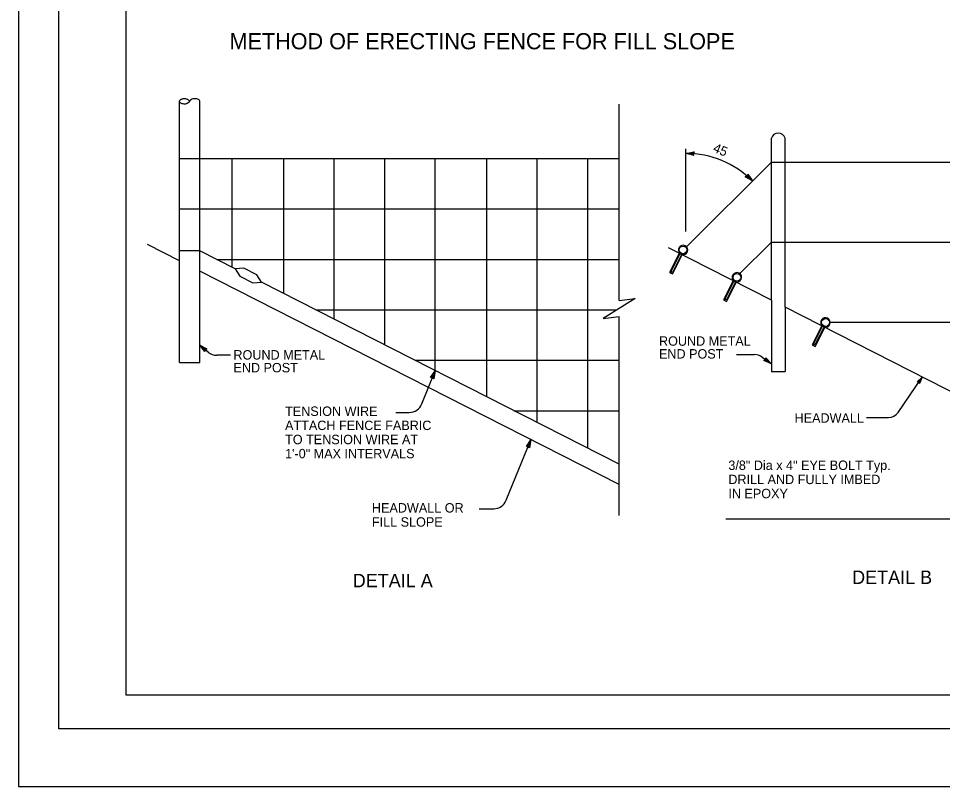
# Model space of a CAD drawing. Extents: x -894 to 866, y -472 to 714.
# Drawn here: x -894 to -208, y -472 to 98 of the extents above; entities that cross this region are included whole.
import ezdxf

# ---------------------------------------------------------------- set-up
doc = ezdxf.new("R2010")
doc.units = 0
for name, color, linetype in [('60 Nongeo Data', 7, 'Continuous'), ('border_PLOTTING-ELEMENTS', 7, 'Continuous'), ('border_rw_22x34_Cut_Lines', 7, 'Continuous'), ('border_SHEET', 7, 'Continuous'), ('mc_FENCE', 7, 'Continuous'), ('mc_FENCE-anno', 7, 'Continuous'), ('rd_PROFILE-OG', 7, 'Continuous')]:
    doc.layers.add(name, color=color, linetype=linetype)

# ---------------------------------------------------------------- blocks, each defined once
blk = doc.blocks.new('AHT')
at = {"layer": '60 Nongeo Data'}
blk.add_lwpolyline([(-5.91, 1.32), (0, 0), (-5.91, -1.31), (-5.7, -0.96), (-1.37, 0), (-5.7, 0.97), (-5.49, 0.62), (-2.72, 0), (-5.49, -0.61), (-5.28, -0.26), (-4.08, 0), (-5.28, 0.27), (-5.12, 0), (-5.91, -1.31), (-5.12, 0)], close=True, dxfattribs=at)

msp = doc.modelspace()

# ---------------------------------------------------------------- linework, layer by layer
at = {"layer": 'border_PLOTTING-ELEMENTS'}
for points in [[(-894.05, -472.44), (865.96, -472.44), (865.96, 713.56), (-894.05, 713.56)], [(-864.05, 670.56), (835.96, 670.56), (835.96, -429.44), (-864.05, -429.44)]]:
    msp.add_lwpolyline(points, close=True, dxfattribs=at)
at = {"layer": 'border_rw_22x34_Cut_Lines'}
msp.add_lwpolyline([(-864.05, 670.56), (835.96, 670.56), (835.96, -429.44), (-864.05, -429.44)], close=True, dxfattribs=at)
at = {"layer": 'border_SHEET'}
for p, q in [((-814.05, -404.44), (-814.05, 645.56)), ((810.96, -404.44), (-814.05, -404.44))]:
    msp.add_line(p, q, dxfattribs=at)
at = {"layer": 'mc_FENCE'}
for p, q in [((-774.4, -157.21), (-774.4, 36.84)), ((-759.4, -157.21), (-759.4, 36.84)), ((-447.83, -111.11), (-447.83, 34.78)), ((-334.78, -111.05), (-334.78, 9.53)), ((-324.58, -116.24), (-324.58, 9.53)), ((-774.4, -5.64), (-447.83, -5.64)), ((-735.21, -86.54), (-735.21, -5.64)), ((-696.94, -106.04), (-696.94, -5.64)), ((-659.44, -125.14), (-659.44, -5.64)), ((-621.94, -144.24), (-621.94, -5.64)), ((-584.44, -163.35), (-584.44, -5.64)), ((-546.18, -182.84), (-546.18, -5.64)), ((-508.68, -201.94), (-508.68, -5.64)), ((-471.18, -221.05), (-471.18, -5.64)), ((-334.78, -8.32), (-398.21, -71.75)), ((-334.78, -8.32), (-62.58, -8.32)), ((-774.4, -43.14), (-447.83, -43.14)), ((-334.78, -67.82), (-358.66, -91.7)), ((-334.78, -67.82), (-62.58, -67.82)), ((-759.4, -74.22), (-774.4, -74.22)), ((-733.02, -87.66), (-759.4, -74.22)), ((-334.78, -111.05), (-411.1, -72.17)), ((-746.79, -80.64), (-447.83, -80.64)), ((-403.19, -76.2), (-410.37, -90.29)), ((-408.99, -88.98), (-402.56, -76.37)), ((-408.1, -91.45), (-400.92, -77.35)), ((-401.43, -76.96), (-407.97, -89.8)), ((-726.73, -87.17), (-733.12, -87.67)), ((-733.12, -87.67), (-729.71, -93.1)), ((-716.92, -92.11), (-726.73, -87.17)), ((-408.99, -90.39), (-408.99, -88.98)), ((-729.71, -93.1), (-719.9, -98.03)), ((-723.31, -92.6), (-723.31, -92.6)), ((-713.5, -97.54), (-716.92, -92.11)), ((-410.37, -90.29), (-408.1, -91.45)), ((-407.97, -89.8), (-408.99, -90.39)), ((-719.9, -98.03), (-713.5, -97.54)), ((-447.83, -232.94), (-713.45, -97.63)), ((-363.15, -96.59), (-370.33, -110.69)), ((-368.95, -109.38), (-362.52, -96.77)), ((-368.06, -111.84), (-360.88, -97.75)), ((-361.39, -97.36), (-367.93, -110.2)), ((-368.95, -110.78), (-368.95, -109.38)), ((-370.33, -110.69), (-368.06, -111.84)), ((-367.93, -110.2), (-368.95, -110.78)), ((-334.78, -111.05), (-334.78, -164.05)), ((-120.94, -219.98), (-324.58, -116.24)), ((-324.58, -116.24), (-324.58, -164.05)), ((-673.18, -118.14), (-449.48, -118.14)), ((-447.83, -271.1), (-447.83, -123.11)), ((-297.34, -130.12), (-304.52, -144.21)), ((-303.13, -142.91), (-296.71, -130.29)), ((-291.68, -127.32), (-60.92, -127.32)), ((-302.24, -145.37), (-295.07, -131.28)), ((-295.58, -130.89), (-302.12, -143.73)), ((-303.13, -144.31), (-303.13, -142.91)), ((-302.12, -143.73), (-303.13, -144.31)), ((-304.52, -144.21), (-302.24, -145.37)), ((-774.4, -157.21), (-759.4, -157.21)), ((-599.56, -155.64), (-447.83, -155.64)), ((-334.78, -164.05), (-324.58, -164.05)), ((-525.95, -193.14), (-447.83, -193.14))]:
    msp.add_line(p, q, dxfattribs=at)
for points in [[(-759.4, 36.84), (-759.42, 37.05), (-759.6, 37.47), (-759.92, 37.83), (-760.28, 38.1), (-760.78, 38.35), (-761.44, 38.58), (-762.21, 38.73), (-762.89, 38.79), (-763.66, 38.77), (-764.43, 38.62), (-765.17, 38.33), (-765.9, 37.88), (-766.37, 37.47), (-766.88, 36.87), (-767.38, 36.19), (-767.9, 35.7), (-768.67, 35.21), (-769.48, 34.91), (-770.02, 34.8), (-770.97, 34.78), (-771.75, 34.86), (-772.42, 35.02), (-772.96, 35.21), (-773.51, 35.5), (-773.96, 35.86), (-774.19, 36.15), (-774.34, 36.46), (-774.4, 36.85), (-774.33, 37.24), (-774.18, 37.55), (-773.98, 37.8), (-773.61, 38.12), (-773.15, 38.39), (-772.8, 38.54), (-772.25, 38.72), (-771.64, 38.85), (-771.01, 38.91), (-770.51, 38.92), (-769.88, 38.85), (-769.39, 38.73), (-768.85, 38.53), (-768.58, 38.42), (-768.24, 38.2), (-767.96, 38), (-767.56, 37.66), (-767.26, 37.34), (-767.06, 37.08), (-766.91, 36.86)], [(-447.83, -111.11), (-435.83, -109.61), (-459.83, -124.61), (-447.83, -123.11)]]:
    msp.add_lwpolyline(points, dxfattribs=at)
for centre in [(-400.4, -73.61), (-360.36, -94.01), (-294.54, -127.54)]:
    msp.add_circle(centre, 2.87, dxfattribs=at)
for centre, radius, start, end in [((-329.68, 7.79), 5.39, 18.81361, 161.18639), ((-400.4, -73.61), 3.51, 252.79157, 231.83868), ((-360.36, -94.01), 3.51, 252.79157, 231.83868), ((-294.54, -127.54), 3.51, 252.79157, 231.83868)]:
    msp.add_arc(centre, radius, start, end, dxfattribs=at)
at = {"layer": 'mc_FENCE-anno'}
for p, q in [((-398.21, -59.82), (-398.21, 1.61)), ((-753.09, -149.62), (-759.4, -144.4)), ((-736.47, -151.92), (-746.71, -151.92)), ((-360.64, -151.43), (-347.49, -151.43)), ((-341.59, -153.36), (-334.78, -158.33)), ((-594.43, -188.12), (-584.42, -163.36)), ((-240.67, -194.42), (-222.76, -168.11)), ((-613.78, -194.37), (-603.7, -194.37)), ((-264.18, -198.14), (-247.7, -198.14)), ((-531.75, -259.73), (-513.33, -214.71)), ((-551.7, -265.94), (-541.01, -265.94))]:
    msp.add_line(p, q, dxfattribs=at)
for points in [[(-755.69, -149.18), (-759.4, -144.4), (-754.02, -147.15), (-754.4, -147.29), (-758.34, -145.27), (-755.63, -148.78), (-755.57, -148.37), (-757.31, -146.13), (-754.78, -147.42), (-755.17, -147.56), (-756.26, -147), (-755.51, -147.97), (-755.46, -147.66), (-754.02, -147.15), (-755.46, -147.66)], [(-338.77, -153.78), (-334.78, -158.33), (-340.32, -155.9), (-339.95, -155.75), (-335.89, -157.53), (-338.81, -154.19), (-338.85, -154.59), (-336.98, -156.73), (-339.57, -155.59), (-339.2, -155.43), (-338.07, -155.92), (-338.89, -155), (-338.92, -155.31), (-340.32, -155.9), (-338.92, -155.31)], [(-587.86, -168.34), (-584.42, -163.36), (-585.42, -169.33), (-585.66, -169), (-584.93, -164.63), (-587.45, -168.28), (-587.05, -168.21), (-585.44, -165.88), (-585.91, -168.67), (-586.15, -168.35), (-585.95, -167.14), (-586.65, -168.15), (-586.34, -168.1), (-585.42, -169.33), (-586.34, -168.1)], [(-226.51, -171.63), (-222.76, -168.11), (-224.67, -172.89), (-224.81, -172.57), (-223.41, -169.08), (-226.17, -171.65), (-225.82, -171.67), (-224.06, -170.02), (-224.96, -172.26), (-225.1, -171.95), (-224.72, -170.98), (-225.48, -171.69), (-225.21, -171.71), (-224.67, -172.89), (-225.21, -171.71)], [(-516.78, -219.68), (-513.33, -214.71), (-514.35, -220.67), (-514.59, -220.35), (-513.84, -215.98), (-516.38, -219.62), (-515.98, -219.56), (-514.36, -217.23), (-514.84, -220.02), (-515.08, -219.69), (-514.87, -218.49), (-515.58, -219.5), (-515.26, -219.45), (-514.35, -220.67), (-515.26, -219.45)]]:
    msp.add_lwpolyline(points, close=True, dxfattribs=at)
for centre, radius, start, end in [((-398.21, -71.75), 69.86, 45, 90), ((-746.71, -141.92), 10, 230.4057, 270), ((-347.49, -161.43), 10, 53.84728, 90), ((-603.7, -184.37), 10, 270, 337.97748), ((-247.7, -189.64), 8.5, 270, 325.75131), ((-541.01, -255.94), 10, 270, 337.73958)]:
    msp.add_arc(centre, radius, start, end, dxfattribs=at)
at = {"layer": 'rd_PROFILE-OG'}
for p, q in [((-774.4, -81.71), (-798.23, -69.57)), ((-447.83, -248.08), (-759.4, -89.35)), ((-368.56, -273.52), (-111.71, -273.52))]:
    msp.add_line(p, q, dxfattribs=at)

# ---------------------------------------------------------------- block references
at = {"layer": 'mc_FENCE-anno', "xscale": 1.0169346246973365}
for p, yscale, rotation in [((-398.21, -1.89), 1.0120465700262524, 177.53653633330669), ((-348.81, -22.35), 1.0120465700262526, -42.536536333305335)]:
    msp.add_blockref('AHT', p, dxfattribs=dict(at, yscale=yscale, rotation=rotation))

# ---------------------------------------------------------------- texts
at = {"layer": 'mc_FENCE-anno'}
for s, height, p in [('METHOD OF ERECTING FENCE FOR FILL SLOPE', 12, (-737.27, 75.5)), ('ROUND METAL', 7, (-418.23, -144.84)), ('ROUND METAL', 7, (-734.35, -155.1)), ('END POST', 7, (-418.23, -154.37)), ('END POST', 7, (-734.35, -164.62)), ('TENSION WIRE', 7, (-695.99, -197)), ('HEADWALL', 7, (-317.5, -202.05)), ('ATTACH FENCE FABRIC ', 7, (-695.99, -207.5)), ('TO TENSION WIRE AT ', 7, (-695.99, -218)), ('1\'-0" MAX INTERVALS', 7, (-695.99, -228.5)), ('3/8" Dia x 4" EYE BOLT Typ.', 7, (-366.71, -237.16)), ('DRILL AND FULLY IMBED', 7, (-366.71, -247.66)), ('IN EPOXY', 7, (-366.71, -258.16)), ('HEADWALL OR', 7, (-631.48, -268.81)), ('FILL SLOPE', 7, (-631.48, -279.31)), ('DETAIL A', 10, (-645.76, -324.36)), ('DETAIL B', 10, (-274.79, -321.91))]:
    msp.add_text(s, height=height, dxfattribs=at).set_placement(p)
msp.add_text('45', height=7, rotation=337.5, dxfattribs=at).set_placement((-378.7, -0.43))

doc.saveas('drawing.dxf')
